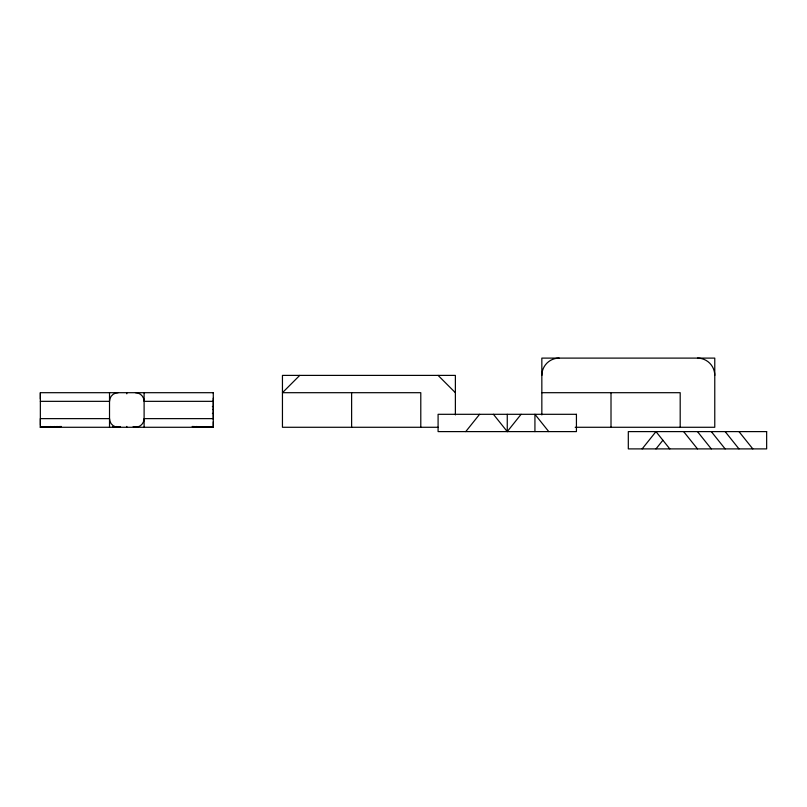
<?xml version="1.0" encoding="UTF-8"?>
<svg xmlns="http://www.w3.org/2000/svg" width="807" height="807" viewBox="0 0 807 807"><rect width="100%" height="100%" fill="white"/><g stroke="black" fill="none" stroke-linecap="round" stroke-linejoin="round"><path stroke-width="1.21" d="M40.35 425.339L40.35 418.631L109.52 418.631A8.645 8.645 0 0 0 118.165 427.276L120.465 426.51M40.35 398.961L40.35 392.696L213.28 392.696L213.28 427.276L40.35 427.276L61.443 426.489M192.187 426.489L213.28 427.276L213.28 421.819M133.165 426.51L135.455 427.276A8.645 8.645 0 0 0 144.11 418.631L213.28 418.631L213.28 398.154M40.35 392.727L40.35 427.276L42.731 427.266M213.28 427.246L210.899 427.266M465.75 431.604L479.59 414.304M493.42 414.304L507.26 431.604L521.09 414.304M642.14 448.894L655.98 431.604L669.81 448.894M655.98 448.894L662.89 440.249M299.74 375.396L282.45 392.696L420.79 392.696L420.79 427.276M135.435 427.266L136.645 426.53M48.995 427.276L50.801 426.479M57.549 426.53L43.225 427.256M541.84 392.696L680.19 392.696L680.19 427.276M40.35 401.341L109.52 401.341A8.645 8.645 0 0 1 118.165 392.696M213.28 401.341L144.11 401.341A8.645 8.645 0 0 0 135.465 392.696M212.382 406.526L213.28 406.526M212.402 413.446L213.28 413.446M438.09 427.276L282.45 427.276L282.45 375.396L455.38 375.396L455.38 414.929M575.189 427.276L714.77 427.276L714.77 358.106L541.84 358.106L541.84 414.929M212.423 418.631L213.28 418.631M210.405 427.256L196.081 426.53M116.359 426.479L118.165 427.276M116.985 426.53L118.155 427.266M438.09 375.396L455.38 392.696M738.98 431.604L752.82 448.894M725.15 431.604L738.98 448.894M711.31 431.604L725.15 448.894M697.48 431.604L711.31 448.894M683.64 431.604L697.48 448.894M548.76 431.604L534.93 414.304L534.93 431.604M213.28 392.727L213.28 393.302M40.35 426.671L40.35 427.276M611.01 392.696L611.01 427.276M507.26 414.304L507.26 431.604M351.62 392.696L351.62 427.276M144.11 392.696L144.11 427.276M126.81 392.696L126.81 393.836M126.81 426.409L126.81 427.276M109.52 392.696L109.52 427.276M114.634 427.135A155.963 155.963 0 0 1 112.647 426.489M54.523 426.489A155.963 155.963 0 0 1 52.536 427.135M213.29 409.482A103.094 7.384 0.3 0 1 212.705 409.482M541.84 375.396A17.29 17.29 0 0 1 559.14 358.106M697.48 358.106A17.29 17.29 0 0 1 714.77 375.396M576.43 414.304L438.09 414.304L438.09 431.604L576.43 431.604L576.43 414.304M766.65 431.604L628.31 431.604L628.31 448.894L766.65 448.894L766.65 431.604"/></g></svg>
